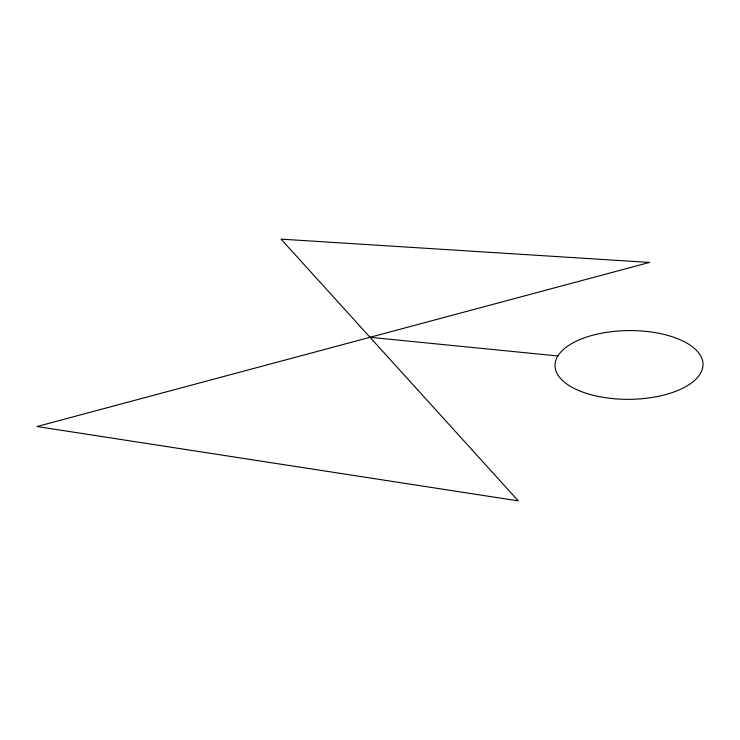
<?xml version="1.0" encoding="UTF-8"?>
<svg xmlns="http://www.w3.org/2000/svg" width="740" height="740" viewBox="0 0 740 740"><rect width="100%" height="100%" fill="white"/><g stroke="black" fill="none" stroke-linecap="round" stroke-linejoin="round"><path stroke-width="1.11" d="M370.019 337.301L557.886 355.977M649.452 262.432L37 426.527L518.287 500.869L281.043 239.131L649.452 262.432M590.289 394.513A74.009 34.373 -0.5 0 0 703 365.31A74.009 34.373 -0.5 0 0 593.776 334.961A74.009 34.373 -0.5 0 0 590.289 394.513"/></g></svg>
